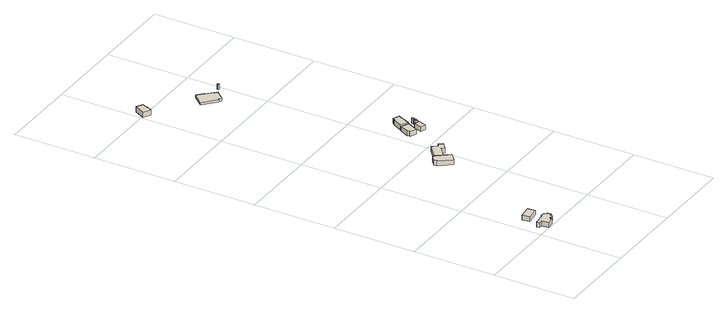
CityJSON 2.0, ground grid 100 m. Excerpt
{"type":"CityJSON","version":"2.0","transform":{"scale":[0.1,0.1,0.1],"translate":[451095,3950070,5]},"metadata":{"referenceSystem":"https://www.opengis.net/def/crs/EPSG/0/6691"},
"CityObjects":{
"building1":{"type":"Building","attributes":{"class":"3001","usage":"461","measuredHeight":-9999,"storeysAboveGround":9999,"BuildingDetailAttribute.buildingRoofEdgeArea":213.5,"BuildingDetailAttribute.urbanPlanType":"21","BuildingDetailAttribute.districtsAndZonesType":"0","BuildingDetailAttribute.landUseType":"231","BuildingDetailAttribute.specifiedBuildingCoverageRate":-9999,"BuildingDetailAttribute.specifiedFloorAreaRate":-9999,"BuildingDetailAttribute.surveyYear":"0001","BuildingIDAttribute.prefecture":"12","BuildingIDAttribute.city":"12347"},"geometry":[{"type":"Solid","lod":"1","boundaries":[[[[0,1,2,3,4,5,6,7,8,9,10,11,12,13,14,15,16,17,18,19]],[[18,20,21,19]],[[17,22,20,18]],[[16,23,22,17]],[[15,24,23,16]],[[14,25,24,15]],[[13,26,25,14]],[[12,27,26,13]],[[11,28,27,12]],[[10,29,28,11]],[[9,30,29,10]],[[8,31,30,9]],[[7,32,31,8]],[[6,33,32,7]],[[5,34,33,6]],[[4,35,34,5]],[[3,36,35,4]],[[2,37,36,3]],[[1,38,37,2]],[[0,39,38,1]],[[19,21,39,0]],[[20,22,23,24,25,26,27,28,29,30,31,32,33,34,35,36,37,38,39,21]]]]}]},
"building2":{"type":"Building","attributes":{"class":"3001","usage":"461","measuredHeight":-9999,"storeysAboveGround":9999,"BuildingDetailAttribute.buildingRoofEdgeArea":147.9,"BuildingDetailAttribute.urbanPlanType":"21","BuildingDetailAttribute.districtsAndZonesType":"0","BuildingDetailAttribute.landUseType":"231","BuildingDetailAttribute.specifiedBuildingCoverageRate":-9999,"BuildingDetailAttribute.specifiedFloorAreaRate":-9999,"BuildingDetailAttribute.surveyYear":"0001","BuildingIDAttribute.prefecture":"12","BuildingIDAttribute.city":"12347"},"geometry":[{"type":"Solid","lod":"1","boundaries":[[[[40,41,42,43]],[[42,44,45,43]],[[41,46,44,42]],[[40,47,46,41]],[[43,45,47,40]],[[44,46,47,45]]]]}]},
"building3":{"type":"Building","attributes":{"class":"3001","usage":"461","measuredHeight":-9999,"storeysAboveGround":9999,"LandSlideRiskAttribute.description":"1","LandSlideRiskAttribute.areaType":"4","BuildingDetailAttribute.buildingRoofEdgeArea":245.8,"BuildingDetailAttribute.urbanPlanType":"21","BuildingDetailAttribute.districtsAndZonesType":"0","BuildingDetailAttribute.landUseType":"213","BuildingDetailAttribute.specifiedBuildingCoverageRate":-9999,"BuildingDetailAttribute.specifiedFloorAreaRate":-9999,"BuildingDetailAttribute.surveyYear":"0001","BuildingIDAttribute.prefecture":"12","BuildingIDAttribute.city":"12347"},"geometry":[{"type":"Solid","lod":"1","boundaries":[[[[48,49,50,51,52,53,54,55]],[[54,56,57,55]],[[53,58,56,54]],[[52,59,58,53]],[[51,60,59,52]],[[50,61,60,51]],[[49,62,61,50]],[[48,63,62,49]],[[55,57,63,48]],[[56,58,59,60,61,62,63,57]]]]}]},
"building4":{"type":"Building","attributes":{"class":"3001","usage":"461","measuredHeight":-9999,"storeysAboveGround":9999,"LandSlideRiskAttribute.description":"1","LandSlideRiskAttribute.areaType":"4","BuildingDetailAttribute.buildingRoofEdgeArea":253.5,"BuildingDetailAttribute.urbanPlanType":"21","BuildingDetailAttribute.districtsAndZonesType":"0","BuildingDetailAttribute.landUseType":"213","BuildingDetailAttribute.specifiedBuildingCoverageRate":-9999,"BuildingDetailAttribute.specifiedFloorAreaRate":-9999,"BuildingDetailAttribute.surveyYear":"0001","BuildingIDAttribute.prefecture":"12","BuildingIDAttribute.city":"12347"},"geometry":[{"type":"Solid","lod":"1","boundaries":[[[[64,65,66,67,68,69,70,71]],[[70,72,73,71]],[[69,74,72,70]],[[68,75,74,69]],[[67,76,75,68]],[[66,77,76,67]],[[65,78,77,66]],[[64,79,78,65]],[[71,73,79,64]],[[72,74,75,76,77,78,79,73]]]]}]},
"building5":{"type":"Building","attributes":{"class":"3001","usage":"461","measuredHeight":8.8,"storeysAboveGround":9999,"BuildingDetailAttribute.buildingRoofEdgeArea":142.1,"BuildingDetailAttribute.urbanPlanType":"21","BuildingDetailAttribute.districtsAndZonesType":"0","BuildingDetailAttribute.landUseType":"211","BuildingDetailAttribute.specifiedBuildingCoverageRate":-9999,"BuildingDetailAttribute.specifiedFloorAreaRate":-9999,"BuildingDetailAttribute.surveyYear":"0001","BuildingIDAttribute.prefecture":"12","BuildingIDAttribute.city":"12347"},"geometry":[{"type":"Solid","lod":"1","boundaries":[[[[80,81,82,83,84,85]],[[84,86,87,85]],[[83,88,86,84]],[[82,89,88,83]],[[81,90,89,82]],[[80,91,90,81]],[[85,87,91,80]],[[86,88,89,90,91,87]]]]}]},
"building6":{"type":"Building","attributes":{"class":"3001","usage":"461","measuredHeight":-9999,"storeysAboveGround":9999,"LandSlideRiskAttribute.description":"1","LandSlideRiskAttribute.areaType":"4","BuildingDetailAttribute.buildingRoofEdgeArea":145.2,"BuildingDetailAttribute.urbanPlanType":"21","BuildingDetailAttribute.districtsAndZonesType":"0","BuildingDetailAttribute.landUseType":"211","BuildingDetailAttribute.specifiedBuildingCoverageRate":-9999,"BuildingDetailAttribute.specifiedFloorAreaRate":-9999,"BuildingDetailAttribute.surveyYear":"0001","BuildingIDAttribute.prefecture":"12","BuildingIDAttribute.city":"12347"},"geometry":[{"type":"Solid","lod":"1","boundaries":[[[[92,93,94,95,96,97]],[[96,98,99,97]],[[95,100,98,96]],[[94,101,100,95]],[[93,102,101,94]],[[92,103,102,93]],[[97,99,103,92]],[[98,100,101,102,103,99]]]]}]},
"building7":{"type":"Building","attributes":{"class":"3001","usage":"461","measuredHeight":-9999,"storeysAboveGround":9999,"LandSlideRiskAttribute.description":"1","LandSlideRiskAttribute.areaType":"4","BuildingDetailAttribute.buildingRoofEdgeArea":161.8,"BuildingDetailAttribute.urbanPlanType":"21","BuildingDetailAttribute.districtsAndZonesType":"0","BuildingDetailAttribute.landUseType":"211","BuildingDetailAttribute.specifiedBuildingCoverageRate":-9999,"BuildingDetailAttribute.specifiedFloorAreaRate":-9999,"BuildingDetailAttribute.surveyYear":"0001","BuildingIDAttribute.prefecture":"12","BuildingIDAttribute.city":"12347"},"geometry":[{"type":"Solid","lod":"1","boundaries":[[[[104,105,106,107,108,109,110,111]],[[110,112,113,111]],[[109,114,112,110]],[[108,115,114,109]],[[107,116,115,108]],[[106,117,116,107]],[[105,118,117,106]],[[104,119,118,105]],[[111,113,119,104]],[[112,114,115,116,117,118,119,113]]]]}]},
"building8":{"type":"Building","attributes":{"class":"3001","usage":"461","measuredHeight":-9999,"storeysAboveGround":9999,"LandSlideRiskAttribute.description":"1","LandSlideRiskAttribute.areaType":"3","BuildingDetailAttribute.buildingRoofEdgeArea":68.7,"BuildingDetailAttribute.urbanPlanType":"21","BuildingDetailAttribute.districtsAndZonesType":"0","BuildingDetailAttribute.landUseType":"211","BuildingDetailAttribute.specifiedBuildingCoverageRate":-9999,"BuildingDetailAttribute.specifiedFloorAreaRate":-9999,"BuildingDetailAttribute.surveyYear":"0001","BuildingIDAttribute.prefecture":"12","BuildingIDAttribute.city":"12347"},"geometry":[{"type":"Solid","lod":"1","boundaries":[[[[120,121,122,123]],[[122,124,125,123]],[[121,126,124,122]],[[120,127,126,121]],[[123,125,127,120]],[[124,126,127,125]]]]}]},
"building9":{"type":"Building","attributes":{"class":"3001","usage":"461","measuredHeight":-9999,"storeysAboveGround":9999,"LandSlideRiskAttribute.description":"1","LandSlideRiskAttribute.areaType":"3","BuildingDetailAttribute.buildingRoofEdgeArea":8.7,"BuildingDetailAttribute.urbanPlanType":"21","BuildingDetailAttribute.districtsAndZonesType":"0","BuildingDetailAttribute.landUseType":"211","BuildingDetailAttribute.specifiedBuildingCoverageRate":-9999,"BuildingDetailAttribute.specifiedFloorAreaRate":-9999,"BuildingDetailAttribute.surveyYear":"0001","BuildingIDAttribute.prefecture":"12","BuildingIDAttribute.city":"12347"},"geometry":[{"type":"Solid","lod":"1","boundaries":[[[[128,129,130,131]],[[130,132,133,131]],[[129,134,132,130]],[[128,135,134,129]],[[131,133,135,128]],[[132,134,135,133]]]]}]},
"building10":{"type":"Building","attributes":{"class":"3001","usage":"461","measuredHeight":-9999,"storeysAboveGround":1,"BuildingDetailAttribute.buildingRoofEdgeArea":416.2,"BuildingDetailAttribute.urbanPlanType":"21","BuildingDetailAttribute.districtsAndZonesType":"0","BuildingDetailAttribute.landUseType":"214","BuildingDetailAttribute.specifiedBuildingCoverageRate":-9999,"BuildingDetailAttribute.specifiedFloorAreaRate":-9999,"BuildingDetailAttribute.surveyYear":"0001","BuildingIDAttribute.prefecture":"12","BuildingIDAttribute.city":"12347"},"geometry":[{"type":"Solid","lod":"1","boundaries":[[[[136,137,138,139,140,141,142,143,144,145]],[[144,146,147,145]],[[143,148,146,144]],[[142,149,148,143]],[[141,150,149,142]],[[140,151,150,141]],[[139,152,151,140]],[[138,153,152,139]],[[137,154,153,138]],[[136,155,154,137]],[[145,147,155,136]],[[146,148,149,150,151,152,153,154,155,147]]]]}]},
"building11":{"type":"Building","attributes":{"class":"3001","usage":"461","measuredHeight":-9999,"storeysAboveGround":9999,"LandSlideRiskAttribute.description":"1","LandSlideRiskAttribute.areaType":"3","BuildingDetailAttribute.buildingRoofEdgeArea":7.8,"BuildingDetailAttribute.urbanPlanType":"21","BuildingDetailAttribute.districtsAndZonesType":"0","BuildingDetailAttribute.landUseType":"211","BuildingDetailAttribute.specifiedBuildingCoverageRate":-9999,"BuildingDetailAttribute.specifiedFloorAreaRate":-9999,"BuildingDetailAttribute.surveyYear":"0001","BuildingIDAttribute.prefecture":"12","BuildingIDAttribute.city":"12347"},"geometry":[{"type":"Solid","lod":"1","boundaries":[[[[156,157,158,159]],[[158,160,161,159]],[[157,162,160,158]],[[156,163,162,157]],[[159,161,163,156]],[[160,162,163,161]]]]}]},
"building12":{"type":"Building","attributes":{"class":"3001","usage":"461","measuredHeight":-9999,"storeysAboveGround":9999,"BuildingDetailAttribute.buildingRoofEdgeArea":4,"BuildingDetailAttribute.urbanPlanType":"21","BuildingDetailAttribute.districtsAndZonesType":"0","BuildingDetailAttribute.landUseType":"214","BuildingDetailAttribute.specifiedBuildingCoverageRate":-9999,"BuildingDetailAttribute.specifiedFloorAreaRate":-9999,"BuildingDetailAttribute.surveyYear":"0001","BuildingIDAttribute.prefecture":"12","BuildingIDAttribute.city":"12347"},"geometry":[{"type":"Solid","lod":"1","boundaries":[[[[164,165,166,167]],[[166,168,169,167]],[[165,170,168,166]],[[164,171,170,165]],[[167,169,171,164]],[[168,170,171,169]]]]}]}
},
"vertices":[
[278,148,1],[277,157,1],[307,161,1],[308,154,1],[336,158,1],[340,125,1],[356,128,1],[363,77,1],[332,73,1],[335,46,1],[298,41,1],[296,54,1],[284,53,1],[287,35,1],[269,33,1],[271,19,1],[192,8,1],[180,96,1],[138,90,1],[133,128,1],[138,90,61],[133,128,61],[180,96,61],[192,8,61],[271,19,61],[269,33,61],[287,35,61],[284,53,61],[296,54,61],[298,41,61],[335,46,61],[332,73,61],[363,77,61],[356,128,61],[340,125,61],[336,158,61],[308,154,61],[307,161,61],[277,157,61],[278,148,61],
[332,359,3],[344,265,3],[191,245,3],[179,340,3],[191,245,63],[179,340,63],[344,265,63],[332,359,63],
[714,1712,10],[725,1721,10],[704,1746,10],[778,1806,10],[796,1784,10],[802,1789,10],[920,1645,10],[829,1570,10],[920,1645,70],[829,1570,70],[802,1789,70],[796,1784,70],[778,1806,70],[704,1746,70],[725,1721,70],[714,1712,70],
[795,1801,12],[949,1928,12],[1001,1865,12],[1028,1887,12],[1069,1838,12],[994,1777,12],[967,1810,12],[860,1722,12],[967,1810,72],[860,1722,72],[994,1777,72],[1069,1838,72],[1028,1887,72],[1001,1865,72],[949,1928,72],[795,1801,72],
[72,5109,16],[154,5066,16],[120,5000,16],[129,4996,16],[96,4933,16],[5,4980,16],[96,4933,79],[5,4980,79],[129,4996,79],[120,5000,79],[154,5066,79],[72,5109,79],
[1168,2237,26],[1092,2274,26],[1100,2290,26],[1084,2298,26],[1140,2412,26],[1231,2368,26],[1140,2412,86],[1231,2368,86],[1084,2298,86],[1100,2290,86],[1092,2274,86],[1168,2237,86],
[1157,2427,27],[1214,2542,27],[1223,2537,27],[1242,2575,27],[1317,2537,27],[1298,2497,27],[1301,2495,27],[1246,2383,27],[1301,2495,87],[1246,2383,87],[1298,2497,87],[1317,2537,87],[1242,2575,87],[1223,2537,87],[1214,2542,87],[1157,2427,87],
[1317,2209,15],[1253,2230,15],[1284,2327,15],[1349,2306,15],[1284,2327,75],[1349,2306,75],[1253,2230,75],[1317,2209,75],
[1343,2369,19],[1363,2362,19],[1349,2324,19],[1329,2332,19],[1349,2324,79],[1329,2332,79],[1363,2362,79],[1343,2369,79],
[548,4575,15],[663,4707,15],[742,4638,15],[738,4634,15],[816,4566,15],[808,4557,15],[839,4529,15],[745,4422,15],[716,4448,15],[706,4437,15],[716,4448,45],[706,4437,45],[745,4422,45],[839,4529,45],[808,4557,45],[816,4566,45],[738,4634,45],[742,4638,45],[663,4707,45],[548,4575,45],
[1358,2409,19],[1379,2401,19],[1366,2368,19],[1346,2376,19],[1366,2368,79],[1346,2376,79],[1379,2401,79],[1358,2409,79],
[960,4586,14],[947,4571,14],[931,4584,14],[944,4599,14],[931,4584,74],[944,4599,74],[947,4571,74],[960,4586,74]
]}
